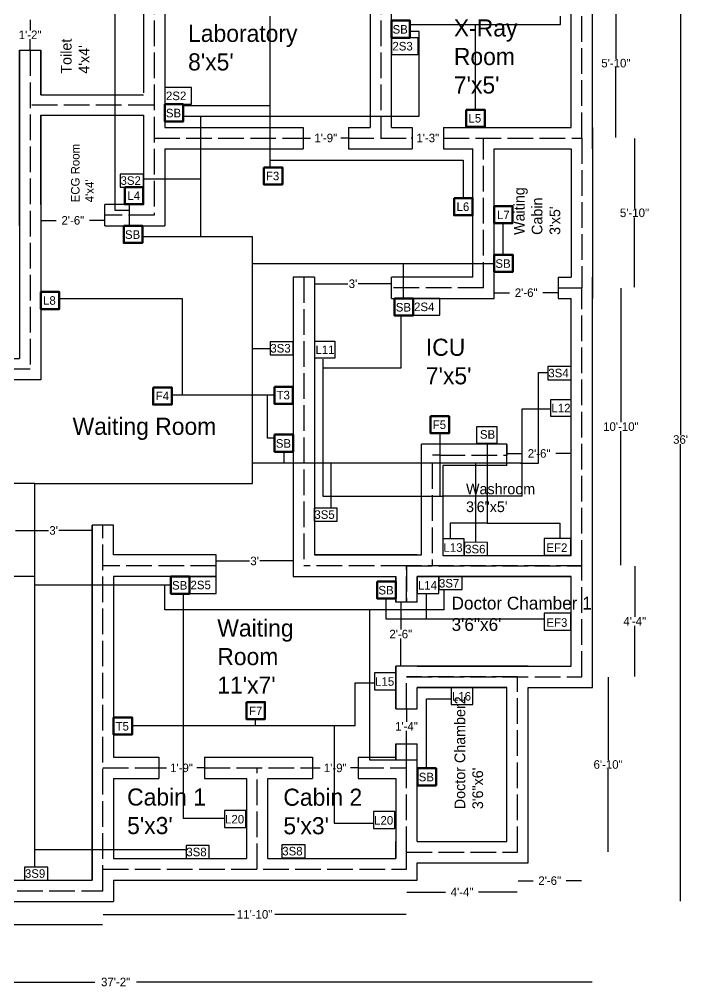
# Model space of a CAD drawing. Header units: inches. Extents: x 258 to 2310, y 251 to 1039.
# Drawn here: x 589.9 to 902.8, y 251.2 to 704 of the extents above; entities that cross this region are included whole.
import ezdxf

# ---------------------------------------------------------------- set-up
doc = ezdxf.new("R2010")
doc.units = ezdxf.units.IN
doc.header["$MEASUREMENT"] = 0
doc.linetypes.add('ACAD_ISO02W100', pattern=[15, 12, -3])
doc.dimstyles.get("Standard").update_dxf_attribs({"dimtxt": 4, "dimasz": 0.18, "dimexe": 0.18, "dimexo": 0.0625, "dimgap": 0.09, "dimtad": 0, "dimtih": 1, "dimtoh": 1, "dimdec": 0, "dimzin": 0, "dimdsep": 46, "dimlunit": 3, "dimtxsty": 'Standard', "dimcen": 0.09, "dimse1": 1, "dimse2": 1, "dimadec": 0, "dimazin": 0, "dimtfac": 1, "dimtdec": 0, "dimtofl": 0, "dimtmove": 0, "dimatfit": 3, "dimfxl": 1, "dimtolj": 1, "dimtzin": 0, "dimarcsym": 0})

# ---------------------------------------------------------------- blocks, each defined once
blk = doc.blocks.new('*D28')
at = {"color": 0, "lineweight": -2}
for p, q in [((600.06, 609.99), (607.12, 609.99)), ((629.7, 609.99), (622.64, 609.99))]:
    blk.add_line(p, q, dxfattribs=at)
at = {"color": 0}
for points in [[(600.06, 610.02), (600.06, 609.96), (599.88, 609.99)], [(629.7, 610.02), (629.7, 609.96), (629.88, 609.99)]]:
    blk.add_solid(points, dxfattribs=at)
at = {"layer": 'Defpoints', "color": 0}
for p in [(599.88, 612.48), (629.88, 612.48), (629.88, 609.99)]:
    blk.add_point(p, dxfattribs=at)
at = {"color": 0, "insert": (614.88, 609.99), "char_height": 4, "attachment_point": 5}
blk.add_mtext('\\A1;2\'-6"', dxfattribs=at)
blk = doc.blocks.new('*D29')
at = {"color": 0, "lineweight": -2}
for p, q in [((812.06, 576.17), (819.12, 576.17)), ((841.7, 576.17), (834.64, 576.17))]:
    blk.add_line(p, q, dxfattribs=at)
at = {"color": 0}
for points in [[(812.06, 576.2), (812.06, 576.14), (811.88, 576.17)], [(841.7, 576.2), (841.7, 576.14), (841.88, 576.17)]]:
    blk.add_solid(points, dxfattribs=at)
at = {"layer": 'Defpoints', "color": 0}
for p in [(811.88, 576.17), (841.88, 578.52), (811.88, 573.52)]:
    blk.add_point(p, dxfattribs=at)
at = {"color": 0, "insert": (826.88, 576.17), "char_height": 4, "attachment_point": 5}
blk.add_mtext('\\A1;2\'-6"', dxfattribs=at)
blk = doc.blocks.new('*D31')
at = {"color": 0, "lineweight": -2}
for p, q in [((728.06, 580.35), (743.46, 580.35)), ((763.7, 580.35), (748.3, 580.35))]:
    blk.add_line(p, q, dxfattribs=at)
at = {"color": 0}
for points in [[(728.06, 580.38), (728.06, 580.32), (727.88, 580.35)], [(763.7, 580.38), (763.7, 580.32), (763.88, 580.35)]]:
    blk.add_solid(points, dxfattribs=at)
at = {"layer": 'Defpoints', "color": 0}
for p in [(727.88, 583.52), (727.88, 580.35), (763.88, 583.52)]:
    blk.add_point(p, dxfattribs=at)
at = {"color": 0, "insert": (745.88, 580.35), "char_height": 4, "attachment_point": 5}
blk.add_mtext("\\A1;3'", dxfattribs=at)
blk = doc.blocks.new('*D32')
at = {"color": 0, "lineweight": -2}
for p, q in [((682.06, 450.71), (697.46, 450.71)), ((717.7, 450.71), (702.3, 450.71))]:
    blk.add_line(p, q, dxfattribs=at)
at = {"color": 0}
for points in [[(682.06, 450.74), (682.06, 450.68), (681.88, 450.71)], [(717.7, 450.74), (717.7, 450.68), (717.88, 450.71)]]:
    blk.add_solid(points, dxfattribs=at)
at = {"layer": 'Defpoints', "color": 0}
for p in [(681.88, 453.52), (717.88, 450.71), (717.88, 443.52)]:
    blk.add_point(p, dxfattribs=at)
at = {"color": 0, "insert": (699.88, 450.71), "char_height": 4, "attachment_point": 5}
blk.add_mtext("\\A1;3'", dxfattribs=at)
blk = doc.blocks.new('*D33')
at = {"color": 0, "lineweight": -2}
for p, q in [((768.23, 431.34), (768.23, 418.61)), ((768.23, 401.7), (768.23, 414.43))]:
    blk.add_line(p, q, dxfattribs=at)
at = {"color": 0}
for points in [[(768.2, 431.34), (768.26, 431.34), (768.23, 431.52)], [(768.2, 401.7), (768.26, 401.7), (768.23, 401.52)]]:
    blk.add_solid(points, dxfattribs=at)
at = {"layer": 'Defpoints', "color": 0}
for p in [(770.88, 431.52), (765.88, 401.52), (768.23, 401.52)]:
    blk.add_point(p, dxfattribs=at)
at = {"color": 0, "insert": (768.23, 416.52), "char_height": 4, "attachment_point": 5}
blk.add_mtext('\\A1;2\'-6"', dxfattribs=at)
blk = doc.blocks.new('*D34')
at = {"color": 0, "lineweight": -2}
for p, q in [((868.82, 718.34), (868.82, 685.61)), ((868.82, 648.7), (868.82, 681.43))]:
    blk.add_line(p, q, dxfattribs=at)
at = {"color": 0}
for points in [[(868.79, 718.34), (868.85, 718.34), (868.82, 718.52)], [(868.79, 648.7), (868.85, 648.7), (868.82, 648.52)]]:
    blk.add_solid(points, dxfattribs=at)
at = {"layer": 'Defpoints', "color": 0}
for p in [(852.88, 718.52), (852.88, 648.52), (868.82, 648.52)]:
    blk.add_point(p, dxfattribs=at)
at = {"color": 0, "insert": (868.82, 683.52), "char_height": 4, "attachment_point": 5}
blk.add_mtext('\\A1;5\'-10"', dxfattribs=at)
blk = doc.blocks.new('*D35')
at = {"color": 0, "lineweight": -2}
for p, q in [((877.53, 648.34), (877.53, 615.61)), ((877.53, 578.7), (877.53, 611.43))]:
    blk.add_line(p, q, dxfattribs=at)
at = {"color": 0}
for points in [[(877.5, 648.34), (877.56, 648.34), (877.53, 648.52)], [(877.5, 578.7), (877.56, 578.7), (877.53, 578.52)]]:
    blk.add_solid(points, dxfattribs=at)
at = {"layer": 'Defpoints', "color": 0}
for p in [(852.88, 648.52), (877.53, 648.52), (852.88, 578.52)]:
    blk.add_point(p, dxfattribs=at)
at = {"color": 0, "insert": (877.53, 613.52), "char_height": 4, "attachment_point": 5}
blk.add_mtext('\\A1;5\'-10"', dxfattribs=at)
blk = doc.blocks.new('*D36')
at = {"color": 0, "lineweight": -2}
for p, q in [((871.16, 578.34), (871.16, 515.61)), ((871.16, 448.7), (871.16, 511.43))]:
    blk.add_line(p, q, dxfattribs=at)
at = {"color": 0}
for points in [[(871.13, 578.34), (871.19, 578.34), (871.16, 578.52)], [(871.13, 448.7), (871.19, 448.7), (871.16, 448.52)]]:
    blk.add_solid(points, dxfattribs=at)
at = {"layer": 'Defpoints', "color": 0}
for p in [(852.88, 578.52), (852.88, 448.52), (871.16, 448.52)]:
    blk.add_point(p, dxfattribs=at)
at = {"color": 0, "insert": (871.16, 513.52), "char_height": 4, "attachment_point": 5}
blk.add_mtext('\\A1;10\'-10"', dxfattribs=at)
blk = doc.blocks.new('*D37')
at = {"color": 0, "lineweight": -2}
for p, q in [((877.65, 448.34), (877.65, 424.61)), ((877.65, 396.7), (877.65, 420.43))]:
    blk.add_line(p, q, dxfattribs=at)
at = {"color": 0}
for points in [[(877.62, 448.34), (877.68, 448.34), (877.65, 448.52)], [(877.62, 396.7), (877.68, 396.7), (877.65, 396.52)]]:
    blk.add_solid(points, dxfattribs=at)
at = {"layer": 'Defpoints', "color": 0}
for p in [(852.88, 448.52), (852.88, 396.52), (877.65, 396.52)]:
    blk.add_point(p, dxfattribs=at)
at = {"color": 0, "insert": (877.65, 422.52), "char_height": 4, "attachment_point": 5}
blk.add_mtext('\\A1;4\'-4"', dxfattribs=at)
blk = doc.blocks.new('*D38')
at = {"color": 0, "lineweight": -2}
for p, q in [((865.19, 396.34), (865.19, 357.61)), ((865.19, 314.7), (865.19, 353.43))]:
    blk.add_line(p, q, dxfattribs=at)
at = {"color": 0}
for points in [[(865.16, 396.34), (865.22, 396.34), (865.19, 396.52)], [(865.16, 314.7), (865.22, 314.7), (865.19, 314.52)]]:
    blk.add_solid(points, dxfattribs=at)
at = {"layer": 'Defpoints', "color": 0}
for p in [(822.88, 396.52), (822.88, 314.52), (865.19, 314.52)]:
    blk.add_point(p, dxfattribs=at)
at = {"color": 0, "insert": (865.19, 355.52), "char_height": 4, "attachment_point": 5}
blk.add_mtext('\\A1;6\'-10"', dxfattribs=at)
blk = doc.blocks.new('*D39')
at = {"color": 0, "lineweight": -2}
for p, q in [((771.06, 295.89), (789.12, 295.89)), ((822.7, 295.89), (804.64, 295.89))]:
    blk.add_line(p, q, dxfattribs=at)
at = {"color": 0}
for points in [[(771.06, 295.92), (771.06, 295.86), (770.88, 295.89)], [(822.7, 295.92), (822.7, 295.86), (822.88, 295.89)]]:
    blk.add_solid(points, dxfattribs=at)
at = {"layer": 'Defpoints', "color": 0}
for p in [(770.88, 314.52), (822.88, 314.52), (822.88, 295.89)]:
    blk.add_point(p, dxfattribs=at)
at = {"color": 0, "insert": (796.88, 295.89), "char_height": 4, "attachment_point": 5}
blk.add_mtext('\\A1;4\'-4"', dxfattribs=at)
blk = doc.blocks.new('*D40')
at = {"color": 0, "lineweight": -2}
for p, q in [((823.06, 301.2), (830.12, 301.2)), ((852.7, 301.2), (845.64, 301.2))]:
    blk.add_line(p, q, dxfattribs=at)
at = {"color": 0}
for points in [[(823.06, 301.23), (823.06, 301.17), (822.88, 301.2)], [(852.7, 301.23), (852.7, 301.17), (852.88, 301.2)]]:
    blk.add_solid(points, dxfattribs=at)
at = {"layer": 'Defpoints', "color": 0}
for p in [(822.88, 396.52), (852.88, 396.52), (852.88, 301.2)]:
    blk.add_point(p, dxfattribs=at)
at = {"color": 0, "insert": (837.88, 301.2), "char_height": 4, "attachment_point": 5}
blk.add_mtext('\\A1;2\'-6"', dxfattribs=at)
blk = doc.blocks.new('*D41')
at = {"color": 0, "lineweight": -2}
for p, q in [((629.06, 285.43), (690.46, 285.43)), ((770.7, 285.43), (709.3, 285.43))]:
    blk.add_line(p, q, dxfattribs=at)
at = {"color": 0}
for points in [[(629.06, 285.46), (629.06, 285.4), (628.88, 285.43)], [(770.7, 285.46), (770.7, 285.4), (770.88, 285.43)]]:
    blk.add_solid(points, dxfattribs=at)
at = {"layer": 'Defpoints', "color": 0}
for p in [(628.88, 306.52), (770.88, 306.52), (770.88, 285.43)]:
    blk.add_point(p, dxfattribs=at)
at = {"color": 0, "insert": (699.88, 285.43), "char_height": 4, "attachment_point": 5}
blk.add_mtext('\\A1;11\'-10"', dxfattribs=at)
blk = doc.blocks.new('*D42')
at = {"color": 0, "lineweight": -2}
for p, q in [((469.06, 280.63), (539.79, 280.63)), ((628.7, 280.63), (557.97, 280.63))]:
    blk.add_line(p, q, dxfattribs=at)
at = {"color": 0}
for points in [[(469.06, 280.66), (469.06, 280.6), (468.88, 280.63)], [(628.7, 280.66), (628.7, 280.6), (628.88, 280.63)]]:
    blk.add_solid(points, dxfattribs=at)
at = {"layer": 'Defpoints', "color": 0}
for p in [(468.88, 296.45), (628.88, 296.45), (628.88, 280.63)]:
    blk.add_point(p, dxfattribs=at)
at = {"color": 0, "insert": (548.88, 280.63), "char_height": 4, "attachment_point": 5}
blk.add_mtext('\\A1;13\'-4"', dxfattribs=at)
blk = doc.blocks.new('*D47')
at = {"color": 0, "lineweight": -2}
for p, q in [((588.06, 464.98), (603.46, 464.98)), ((623.7, 464.98), (608.3, 464.98))]:
    blk.add_line(p, q, dxfattribs=at)
at = {"color": 0}
for points in [[(588.06, 465.01), (588.06, 464.95), (587.88, 464.98)], [(623.7, 465.01), (623.7, 464.95), (623.88, 464.98)]]:
    blk.add_solid(points, dxfattribs=at)
at = {"layer": 'Defpoints', "color": 0}
for p in [(623.88, 467.45), (587.88, 462.45), (623.88, 464.98)]:
    blk.add_point(p, dxfattribs=at)
at = {"color": 0, "insert": (605.88, 464.98), "char_height": 4, "attachment_point": 5}
blk.add_mtext("\\A1;3'", dxfattribs=at)
blk = doc.blocks.new('*D67')
at = {"color": 0, "lineweight": -2}
for p, q in [((899.06, 723.3), (899.06, 509.59)), ((899.06, 291.7), (899.06, 505.41))]:
    blk.add_line(p, q, dxfattribs=at)
at = {"color": 0}
for points in [[(899.03, 723.3), (899.09, 723.3), (899.06, 723.48)], [(899.03, 291.7), (899.09, 291.7), (899.06, 291.52)]]:
    blk.add_solid(points, dxfattribs=at)
at = {"layer": 'Defpoints', "color": 0}
for p in [(411.88, 723.48), (899.06, 723.48), (411.88, 291.52)]:
    blk.add_point(p, dxfattribs=at)
at = {"color": 0, "insert": (899.06, 507.5), "char_height": 4, "attachment_point": 5}
blk.add_mtext("\\A1;36'", dxfattribs=at)
blk = doc.blocks.new('*D68')
at = {"color": 0, "lineweight": -2}
for p, q in [((412.06, 253.81), (625.12, 253.81)), ((857.7, 253.81), (644.64, 253.81))]:
    blk.add_line(p, q, dxfattribs=at)
at = {"color": 0}
for points in [[(412.06, 253.84), (412.06, 253.78), (411.88, 253.81)], [(857.7, 253.84), (857.7, 253.78), (857.88, 253.81)]]:
    blk.add_solid(points, dxfattribs=at)
at = {"layer": 'Defpoints', "color": 0}
for p in [(411.88, 723.48), (857.88, 723.52), (857.88, 253.81)]:
    blk.add_point(p, dxfattribs=at)
at = {"color": 0, "insert": (634.88, 253.81), "char_height": 4, "attachment_point": 5}
blk.add_mtext('\\A1;37\'-2"', dxfattribs=at)
blk = doc.blocks.new('*D69')
at = {"color": 0, "lineweight": -2}
for p, q in [((818.15, 500.98), (825.16, 500.98)), ((847.69, 500.98), (840.67, 500.98))]:
    blk.add_line(p, q, dxfattribs=at)
at = {"color": 0}
for points in [[(818.15, 501.01), (818.15, 500.95), (817.97, 500.98)], [(847.69, 501.01), (847.69, 500.95), (847.87, 500.98)]]:
    blk.add_solid(points, dxfattribs=at)
at = {"layer": 'Defpoints', "color": 0}
for p in [(817.97, 500.68), (847.87, 500.98), (847.87, 500.68)]:
    blk.add_point(p, dxfattribs=at)
at = {"color": 0, "insert": (832.92, 500.98), "char_height": 4, "attachment_point": 5}
blk.add_mtext('\\A1;2\'-6"', dxfattribs=at)
blk = doc.blocks.new('*D75')
at = {"color": 0, "lineweight": -2}
for p, q in [((594.88, 703.85), (594.88, 698.87)), ((594.88, 689.72), (594.88, 694.69))]:
    blk.add_line(p, q, dxfattribs=at)
at = {"color": 0}
for points in [[(594.85, 703.85), (594.91, 703.85), (594.88, 704.03)], [(594.85, 689.72), (594.91, 689.72), (594.88, 689.54)]]:
    blk.add_solid(points, dxfattribs=at)
at = {"layer": 'Defpoints', "color": 0}
for p in [(594.88, 704.03), (594.88, 689.54), (594.88, 689.54)]:
    blk.add_point(p, dxfattribs=at)
at = {"color": 0, "insert": (594.88, 696.78), "char_height": 4, "attachment_point": 5}
blk.add_mtext('\\A1;1\'-2"', dxfattribs=at)
blk = doc.blocks.new('*D76')
at = {"color": 0, "lineweight": -2}
for p, q in [((722.78, 648.52), (726.07, 648.52)), ((743.53, 648.52), (740.25, 648.52))]:
    blk.add_line(p, q, dxfattribs=at)
at = {"color": 0}
for points in [[(722.78, 648.55), (722.78, 648.49), (722.6, 648.52)], [(743.53, 648.55), (743.53, 648.49), (743.71, 648.52)]]:
    blk.add_solid(points, dxfattribs=at)
at = {"layer": 'Defpoints', "color": 0}
for p in [(722.6, 648.52), (743.71, 648.52), (743.71, 648.52)]:
    blk.add_point(p, dxfattribs=at)
at = {"color": 0, "insert": (733.16, 648.52), "char_height": 4, "attachment_point": 5}
blk.add_mtext('\\A1;1\'-9"', dxfattribs=at)
blk = doc.blocks.new('*D77')
at = {"color": 0, "lineweight": -2}
for p, q in [((773.35, 648.52), (773.17, 648.52)), ((788.36, 648.52), (788.54, 648.52))]:
    blk.add_line(p, q, dxfattribs=at)
at = {"color": 0}
for points in [[(773.35, 648.55), (773.35, 648.49), (773.53, 648.52)], [(788.36, 648.55), (788.36, 648.49), (788.18, 648.52)]]:
    blk.add_solid(points, dxfattribs=at)
at = {"layer": 'Defpoints', "color": 0}
for p in [(773.53, 648.52), (788.18, 648.52), (788.18, 648.52)]:
    blk.add_point(p, dxfattribs=at)
at = {"color": 0, "insert": (780.85, 648.52), "char_height": 4, "attachment_point": 5}
blk.add_mtext('\\A1;1\'-3"', dxfattribs=at)
blk = doc.blocks.new('*D78')
at = {"color": 0, "lineweight": -2}
for p, q in [((655.2, 353.94), (658.61, 353.94)), ((676.2, 353.94), (672.79, 353.94))]:
    blk.add_line(p, q, dxfattribs=at)
at = {"color": 0}
for points in [[(655.2, 353.97), (655.2, 353.91), (655.02, 353.94)], [(676.2, 353.97), (676.2, 353.91), (676.38, 353.94)]]:
    blk.add_solid(points, dxfattribs=at)
at = {"layer": 'Defpoints', "color": 0}
for p in [(655.02, 353.94), (676.38, 353.94), (676.38, 353.94)]:
    blk.add_point(p, dxfattribs=at)
at = {"color": 0, "insert": (665.7, 353.94), "char_height": 4, "attachment_point": 5}
blk.add_mtext('\\A1;1\'-9"', dxfattribs=at)
blk = doc.blocks.new('*D79')
at = {"color": 0, "lineweight": -2}
for p, q in [((727.08, 353.94), (730.49, 353.94)), ((748.08, 353.94), (744.67, 353.94))]:
    blk.add_line(p, q, dxfattribs=at)
at = {"color": 0}
for points in [[(727.08, 353.97), (727.08, 353.91), (726.9, 353.94)], [(748.08, 353.97), (748.08, 353.91), (748.26, 353.94)]]:
    blk.add_solid(points, dxfattribs=at)
at = {"layer": 'Defpoints', "color": 0}
for p in [(726.9, 353.94), (748.26, 353.94), (748.26, 353.94)]:
    blk.add_point(p, dxfattribs=at)
at = {"color": 0, "insert": (737.58, 353.94), "char_height": 4, "attachment_point": 5}
blk.add_mtext('\\A1;1\'-9"', dxfattribs=at)
blk = doc.blocks.new('*D80')
at = {"color": 0, "lineweight": -2}
for p, q in [((770.88, 381.35), (770.88, 375.48)), ((770.88, 365.42), (770.88, 371.3))]:
    blk.add_line(p, q, dxfattribs=at)
at = {"color": 0}
for points in [[(770.85, 381.35), (770.91, 381.35), (770.88, 381.53)], [(770.85, 365.42), (770.91, 365.42), (770.88, 365.24)]]:
    blk.add_solid(points, dxfattribs=at)
at = {"layer": 'Defpoints', "color": 0}
for p in [(770.88, 381.53), (770.88, 365.24), (770.88, 365.24)]:
    blk.add_point(p, dxfattribs=at)
at = {"color": 0, "insert": (770.88, 373.39), "char_height": 4, "attachment_point": 5}
blk.add_mtext('\\A1;1\'-4"', dxfattribs=at)

msp = doc.modelspace()

# ---------------------------------------------------------------- linework, layer by layer
at = {"color": 103, "linetype": 'ACAD_ISO02W100', "true_color": 0x44da7b}
for p, q in [((652.88, 718.48), (652.88, 612.48)), ((758.88, 718.52), (758.88, 648.52)), ((852.88, 648.52), (852.88, 718.52)), ((594.88, 689.54), (594.88, 540.48)), ((652.7, 663.94), (594.88, 663.94)), ((652.88, 648.52), (722.6, 648.52)), ((743.71, 648.52), (773.53, 648.52)), ((788.18, 648.52), (852.88, 648.52)), ((806.88, 578.52), (806.88, 648.52)), ((852.88, 648.52), (852.88, 578.52)), ((722.88, 583.52), (722.88, 448.52)), ((806.88, 578.52), (763.88, 578.52)), ((852.88, 448.52), (852.88, 578.52)), ((594.88, 540.48), (521.88, 540.48)), ((786.27, 500.21), (817.82, 500.21)), ((782.92, 496.42), (782.92, 448.55)), ((628.88, 296.45), (628.88, 467.45)), ((681.88, 448.52), (628.88, 448.52)), ((770.88, 448.52), (722.88, 448.52)), ((822.88, 396.52), (770.88, 396.52)), ((770.88, 381.53), (770.88, 396.52)), ((822.88, 314.52), (822.88, 396.52)), ((770.88, 314.52), (770.88, 365.24)), ((770.88, 353.98), (770.88, 361.98)), ((628.88, 353.94), (655.02, 353.94)), ((676.38, 353.94), (726.9, 353.94)), ((701.06, 306.52), (701.06, 353.94)), ((748.26, 353.94), (770.88, 353.94)), ((770.88, 306.52), (770.88, 314.52)), ((770.88, 314.52), (822.88, 314.52)), ((628.88, 306.52), (770.88, 306.52)), ((468.88, 296.45), (628.88, 296.45))]:
    msp.add_line(p, q, dxfattribs=at)
at = {"color": 254, "true_color": 0xcccccc}
for p, q in [((647.88, 713.48), (647.88, 669.61)), ((753.88, 713.48), (753.88, 653.52)), ((763.88, 653.52), (763.88, 713.52)), ((847.88, 653.52), (847.88, 713.52)), ((589.88, 689.54), (589.88, 545.48)), ((647.88, 659.16), (647.88, 617.48)), ((657.88, 653.52), (722.6, 653.52)), ((743.71, 653.52), (753.88, 653.52)), ((801.88, 653.52), (847.88, 653.52)), ((657.88, 643.52), (722.6, 643.52)), ((743.71, 643.52), (773.53, 643.52)), ((788.18, 643.52), (801.88, 643.52)), ((811.88, 573.44), (811.88, 643.52)), ((847.88, 643.52), (847.88, 583.52)), ((717.88, 583.52), (717.88, 443.52)), ((727.88, 583.52), (727.88, 453.52)), ((763.88, 573.44), (763.88, 583.52)), ((801.88, 583.52), (763.88, 583.52)), ((841.88, 583.52), (847.88, 583.52)), ((841.88, 583.52), (841.88, 573.52)), ((763.88, 573.44), (811.88, 573.44)), ((841.88, 573.52), (847.88, 573.52)), ((847.88, 453.52), (847.88, 573.52)), ((521.88, 545.48), (589.88, 545.48)), ((777.92, 453.6), (777.92, 505.33)), ((817.85, 505.32), (777.92, 505.32)), ((817.85, 495.32), (817.85, 505.32)), ((847.85, 453.32), (847.85, 505.32)), ((787.85, 495.32), (787.85, 453.32)), ((817.85, 495.32), (787.85, 495.32)), ((727.88, 453.52), (775.88, 453.52)), ((787.85, 453.32), (847.85, 453.32)), ((633.88, 443.52), (633.88, 358.98)), ((847.88, 443.52), (775.88, 443.52)), ((775.88, 431.52), (775.88, 443.52)), ((847.88, 401.52), (847.88, 443.52)), ((775.88, 431.52), (765.88, 431.52)), ((775.88, 401.52), (847.88, 401.52)), ((817.88, 391.52), (775.88, 391.52)), ((775.88, 381.53), (775.88, 391.52)), ((817.88, 319.52), (817.88, 391.52)), ((775.88, 319.52), (775.88, 365.24)), ((633.88, 358.98), (655.02, 358.98)), ((676.38, 358.98), (726.9, 358.98)), ((748.26, 358.98), (765.88, 358.98)), ((633.88, 348.98), (633.88, 311.52)), ((706.06, 311.52), (706.06, 348.98)), ((775.88, 319.52), (817.88, 319.52)), ((633.88, 311.52), (696.06, 311.52)), ((706.06, 311.52), (765.88, 311.52)), ((463.88, 301.45), (623.88, 301.45)), ((633.88, 301.52), (633.88, 291.52))]:
    msp.add_line(p, q, dxfattribs=at)
for p, q in [((657.88, 713.48), (657.88, 653.52)), ((589.88, 689.54), (599.88, 689.54)), ((599.88, 668.65), (599.88, 689.54)), ((599.88, 668.65), (647.88, 668.65)), ((599.88, 617.48), (599.88, 659.16)), ((599.88, 659.16), (647.88, 659.16)), ((722.6, 653.52), (722.6, 643.52)), ((743.71, 653.52), (743.71, 643.52)), ((773.53, 653.52), (773.53, 643.52)), ((788.18, 653.52), (788.18, 643.52)), ((657.88, 643.52), (657.88, 607.48)), ((811.88, 643.52), (847.88, 643.52)), ((629.88, 607.48), (629.88, 617.48)), ((647.88, 617.48), (629.88, 617.48)), ((629.88, 607.48), (657.88, 607.48)), ((727.88, 583.52), (717.88, 583.52)), ((817.82, 505.22), (817.82, 500.22)), ((623.88, 301.45), (623.88, 467.45)), ((681.88, 443.52), (681.88, 453.52)), ((775.76, 453.54), (777.96, 453.54)), ((787.92, 453.6), (787.85, 453.6)), ((787.87, 453.3), (797.93, 453.3)), ((681.88, 443.52), (633.88, 443.52)), ((765.88, 431.52), (765.88, 443.52)), ((765.88, 381.53), (765.88, 401.52)), ((765.88, 381.53), (775.88, 381.53)), ((765.88, 358.98), (765.88, 365.24)), ((765.88, 357.62), (765.88, 365.24)), ((765.88, 365.24), (775.88, 365.24)), ((655.02, 358.98), (655.02, 348.98)), ((676.38, 358.98), (676.38, 348.98)), ((726.9, 358.98), (726.9, 348.98)), ((748.26, 358.98), (748.26, 348.98)), ((765.88, 311.52), (765.88, 319.52))]:
    msp.add_line(p, q)
at = {"color": 1}
for p, q in [((634.45, 709.85), (634.45, 614.79)), ((707.19, 634.78), (707.19, 705.48)), ((842.95, 701.67), (842.95, 705.46)), ((772.52, 701.67), (842.9, 701.67)), ((803.22, 661.7), (803.22, 701.6)), ((666.48, 663.69), (707.18, 663.69)), ((707.22, 638.18), (797.44, 638.18)), ((797.44, 638.18), (797.44, 620.5)), ((641.34, 607.49), (641.34, 617.48)), ((634.45, 614.79), (641.34, 614.79)), ((816.11, 593.95), (816.11, 608.71)), ((608.63, 573.52), (666.07, 573.52)), ((666.07, 573.52), (666.07, 528.37)), ((768.42, 541.01), (768.42, 565.48)), ((731.8, 545.12), (731.8, 481)), ((731.85, 541.01), (768.42, 541.01)), ((661.11, 528.36), (709.19, 528.36)), ((705.92, 508.17), (705.92, 528.36)), ((825.03, 481.04), (825.03, 521.92)), ((825.03, 521.92), (838.36, 521.92)), ((709.28, 508.17), (705.92, 508.17)), ((786.47, 510.39), (786.47, 481.06)), ((808.59, 505.44), (808.59, 468.38)), ((731.8, 481), (787.85, 481)), ((825.02, 481.07), (787.66, 481.07)), ((808.59, 468.38), (791.3, 468.38)), ((791.3, 468.38), (791.3, 463.38)), ((808.59, 468.38), (842.6, 468.38)), ((842.6, 468.38), (842.6, 465.88)), ((791.3, 463.38), (791.3, 461.1)), ((842.6, 465.88), (842.6, 461.3)), ((666.42, 435.48), (666.42, 373.57)), ((780.11, 435.46), (780.11, 423.6)), ((761.18, 433.17), (761.18, 423.6)), ((761.18, 423.6), (835.22, 423.6)), ((746.83, 373.58), (746.83, 393.69)), ((746.83, 393.69), (755.92, 393.69)), ((780.28, 353.79), (780.28, 386.32)), ((780.28, 386.32), (791.46, 386.32)), ((700.34, 373.57), (700.34, 376.75)), ((746.83, 373.58), (642.69, 373.58)), ((666.42, 373.58), (666.42, 330.37)), ((737.1, 373.58), (737.1, 328.06)), ((666.42, 330.37), (685.74, 330.37)), ((737.1, 328.06), (755.45, 328.06))]:
    msp.add_line(p, q, dxfattribs=at)
at = {"color": 5}
for p, q in [((776.83, 698.35), (772.52, 698.35)), ((776.83, 658.67), (776.83, 698.35)), ((666.45, 658.67), (776.83, 658.67)), ((674.64, 658.66), (674.64, 602.35)), ((647.84, 629.41), (674.61, 629.41)), ((698.87, 602.32), (647.39, 602.32)), ((698.87, 550.1), (698.87, 602.32)), ((811.9, 589.65), (698.88, 589.65)), ((769.54, 573.54), (769.54, 589.64)), ((698.87, 486.89), (698.87, 550.1)), ((698.87, 550.1), (707.02, 550.1)), ((832.7, 496.45), (832.7, 538.82)), ((832.7, 538.82), (837.07, 538.82)), ((713.57, 501.8), (713.57, 496.42)), ((825.03, 496.42), (698.89, 496.42)), ((735.7, 475.32), (735.7, 496.4)), ((803.38, 459.42), (803.38, 496.42)), ((824.2, 496.44), (832.69, 496.44)), ((597.11, 486.89), (501.46, 486.89)), ((597.11, 307.56), (597.11, 486.89)), ((597.11, 486.89), (698.87, 486.89)), ((573.55, 443.67), (597.06, 443.67)), ((660.72, 439.43), (597.14, 439.43)), ((657.91, 427.9), (657.91, 439.44)), ((788.53, 435.51), (788.53, 437.39)), ((788.53, 427.9), (788.53, 435.51)), ((788.53, 427.9), (657.91, 427.9)), ((753.79, 357.62), (753.79, 427.9)), ((791.46, 386.32), (791.85, 386.32)), ((775.96, 357.62), (753.79, 357.62)), ((667.43, 315.64), (597.11, 315.64)), ((667.43, 315.64), (667.8, 315.64)), ((712.28, 316.04), (712.66, 316.04))]:
    msp.add_line(p, q, dxfattribs=at)
at = {"color": 110, "linetype": 'ACAD_ISO02W100'}
msp.add_line((652.88, 612.48), (629.88, 612.48), dxfattribs=at)
at = {"color": 96, "linetype": 'ACAD_ISO02W100'}
msp.add_line((841.88, 578.52), (852.88, 578.52), dxfattribs=at)
at = {"color": 103, "true_color": 0x44da7b}
msp.add_line((786.47, 500.22), (783.04, 500.22), dxfattribs=at)
at = {"linetype": 'ACAD_ISO02W100'}
for p, q in [((770.88, 448.52), (852.88, 448.52)), ((770.88, 431.52), (770.88, 448.52))]:
    msp.add_line(p, q, dxfattribs=at)
at = {"color": 254, "true_color": 0xcccccc}
for points in [[(857.88, 643.52), (857.88, 643.52), (857.88, 723.52), (753.88, 723.52)], [(599.88, 689.54), (599.88, 668.65)], [(599.88, 659.16), (599.88, 617.48)], [(763.88, 653.52), (773.53, 653.52)], [(788.18, 653.52), (801.88, 653.52), (847.88, 653.52)], [(857.88, 653.52), (857.88, 573.52)], [(801.88, 583.52), (801.88, 643.52)], [(599.88, 617.48), (599.88, 535.48), (521.88, 535.48)], [(857.88, 443.52), (857.88, 443.52), (857.88, 583.52)], [(623.88, 467.45), (623.88, 301.52)], [(827.88, 391.52), (857.88, 391.52), (857.88, 453.52)], [(717.88, 443.52), (765.88, 443.52)], [(765.88, 443.52), (765.88, 431.52)], [(765.88, 401.52), (765.88, 401.52), (765.88, 381.53)], [(827.88, 401.52), (765.88, 401.52)], [(411.86, 391.48), (411.88, 291.52), (633.88, 291.52)], [(775.88, 309.52), (827.88, 309.52), (827.88, 391.52)], [(765.88, 365.24), (765.88, 358.98)], [(765.88, 365.24), (765.88, 357.62)], [(775.88, 348.98), (775.88, 348.98), (775.88, 356.98)], [(633.88, 348.98), (655.02, 348.98)], [(676.38, 348.98), (696.06, 348.98)], [(696.06, 348.98), (696.06, 311.52)], [(701.06, 348.98), (701.14, 348.98)], [(706.06, 348.98), (726.9, 348.98)], [(748.26, 348.98), (765.88, 348.98)], [(765.88, 348.98), (765.88, 319.52)], [(765.88, 319.52), (765.88, 311.52)], [(633.88, 301.52), (775.88, 301.52), (775.88, 309.52)]]:
    msp.add_lwpolyline(points, dxfattribs=at)
at = {"lineweight": 100}
for points in [[(763.84, 703.45), (772.5, 703.45), (772.5, 695.45), (763.84, 695.45)], [(657.83, 664.31), (666.5, 664.31), (666.5, 656.31), (657.83, 656.31)], [(798.87, 661.71), (807.53, 661.71), (807.53, 653.71), (798.87, 653.71)], [(704.18, 634.79), (712.85, 634.79), (712.85, 626.79), (704.18, 626.79)], [(639.18, 625.52), (647.84, 625.52), (647.84, 617.52), (639.18, 617.52)], [(793.18, 620.42), (801.85, 620.42), (801.85, 612.42), (793.18, 612.42)], [(811.83, 616.72), (820.5, 616.72), (820.5, 608.72), (811.83, 608.72)], [(638.71, 607.48), (647.38, 607.48), (647.38, 599.48), (638.71, 599.48)], [(811.94, 593.93), (820.6, 593.93), (820.6, 585.93), (811.94, 585.93)], [(599.88, 576.56), (608.55, 576.56), (608.55, 568.55), (599.88, 568.55)], [(765.34, 573.47), (774.01, 573.47), (774.01, 565.47), (765.34, 565.47)], [(652.43, 531.86), (661.1, 531.86), (661.1, 523.85), (652.43, 523.85)], [(709.13, 532.23), (717.8, 532.23), (717.8, 524.22), (709.13, 524.22)], [(782.17, 518.42), (790.83, 518.42), (790.83, 510.42), (782.17, 510.42)], [(709.24, 509.8), (717.91, 509.8), (717.91, 501.8), (709.24, 501.8)], [(660.71, 443.43), (669.38, 443.43), (669.38, 435.42), (660.71, 435.42)], [(757.22, 441.17), (765.89, 441.17), (765.89, 433.16), (757.22, 433.16)], [(696.05, 384.75), (704.72, 384.75), (704.72, 376.75), (696.05, 376.75)], [(633.94, 377.53), (642.61, 377.53), (642.61, 369.53), (633.94, 369.53)], [(776.08, 353.79), (784.75, 353.79), (784.75, 345.79), (776.08, 345.79)]]:
    msp.add_lwpolyline(points, close=True, dxfattribs=at)
for points in [[(763.82, 687.51), (776.29, 687.51), (776.29, 695.36), (763.82, 695.36)], [(657.92, 664.29), (670.4, 664.29), (670.4, 672.13), (657.92, 672.13)], [(637.03, 625.51), (647.86, 625.51), (647.86, 631.62), (637.03, 631.62)], [(773.95, 565.61), (786.42, 565.61), (786.42, 573.46), (773.95, 573.46)], [(707.08, 547.09), (717.91, 547.09), (717.91, 553.19), (707.08, 553.19)], [(728.06, 553.55), (737.42, 553.55), (737.42, 545.6), (728.06, 545.6)], [(837.08, 535.51), (847.91, 535.51), (847.91, 541.61), (837.08, 541.61)], [(838.39, 526.28), (847.76, 526.28), (847.76, 518.33), (838.39, 518.33)], [(803.82, 513.63), (813.19, 513.63), (813.19, 505.68), (803.82, 505.68)], [(727.69, 469.31), (738.52, 469.31), (738.52, 475.42), (727.69, 475.42)], [(797.95, 453.33), (808.78, 453.3), (808.8, 459.41), (797.96, 459.44)], [(835.27, 453.45), (847.75, 453.45), (847.75, 461.3), (835.27, 461.3)], [(669.41, 435.52), (681.88, 435.52), (681.88, 443.37), (669.41, 443.37)], [(775.91, 435.52), (785.97, 435.52), (785.97, 443.46), (775.91, 443.46)], [(786.06, 437.39), (796.89, 437.39), (796.89, 443.5), (786.06, 443.5)], [(835.26, 418.43), (847.74, 418.43), (847.74, 426.27), (835.26, 426.27)], [(755.92, 390.49), (765.98, 390.49), (765.98, 398.43), (755.92, 398.43)], [(791.85, 383.58), (801.91, 383.58), (801.91, 391.52), (791.85, 391.52)], [(685.74, 326.09), (695.79, 326.09), (695.79, 334.03), (685.74, 334.03)], [(755.45, 325.57), (765.51, 325.57), (765.51, 333.51), (755.45, 333.51)], [(667.8, 311.52), (678.64, 311.52), (678.64, 317.62), (667.8, 317.62)], [(712.66, 311.91), (723.49, 311.91), (723.49, 318.02), (712.66, 318.02)], [(592.32, 301.45), (603.15, 301.45), (603.15, 307.56), (592.32, 307.56)]]:
    msp.add_lwpolyline(points, close=True)
for points in [[(589.88, 607.48), (589.88, 607.48), (589.88, 689.54)], [(811.88, 643.52), (847.88, 643.52)], [(633.88, 453.52), (633.88, 467.45), (623.88, 467.45)], [(797.93, 453.3), (797.93, 461.1), (787.87, 461.1), (787.87, 453.3)], [(681.88, 453.52), (633.88, 453.52)], [(775.88, 453.52), (775.88, 453.52), (727.88, 453.52)], [(775.88, 453.52), (765.88, 453.52)], [(775.88, 443.52), (847.88, 443.52)], [(765.88, 401.52), (765.88, 391.52), (765.88, 391.52)], [(770.88, 401.52), (770.88, 401.52)], [(775.88, 391.52), (817.88, 391.52)]]:
    msp.add_lwpolyline(points)
at = {"color": 103, "linetype": 'ACAD_ISO02W100', "true_color": 0x44da7b}
msp.add_lwpolyline([(770.88, 396.52), (852.88, 396.52), (852.88, 448.52), (770.88, 448.52), (770.88, 431.52)], dxfattribs=at)

# ---------------------------------------------------------------- texts
at = {"attachment_point": 1}
for s, insert, char_height, width in [("{\\C4;Laboratory\\P8'x5'}", (668.78, 701.46), 8, 47.8093), ("{\\C4;X-Ray Room\\P7'x5'}", (793.07, 704), 8, 47.8093), ("{\\C4;ICU\\P7'x5'}", (779.97, 554.67), 8, 46.4729), ('{\\C4;Waiting Room}', (614.77, 517.71), 8, 75.8366), ('{\\C4;Washroom\\P3\'6"x5\'}', (798.75, 486.91), 5, 47.8851), ('{\\C4;Doctor Chamber 1\\P3\'6"x6\'}', (791.99, 434.01), 6, 78.5314), ("{\\C4;Waiting Room\\P11'x7'}", (682.44, 423.36), 8, 57.1754), ("{\\C4;Cabin 1\\P5'x3'}", (640.26, 344.33), 8, 57.1754), ("{\\C4;Cabin 2\\P5'x3'}", (713.33, 344.24), 8, 57.1754)]:
    msp.add_mtext(s, dxfattribs=dict(at, insert=insert, char_height=char_height, width=width))
at = {"lineweight": 100, "char_height": 4, "width": 0.456, "attachment_point": 1}
for s, insert in [('SB', (764.39, 701.34)), ('2S3', (764.32, 693.47)), ('2S2', (658.43, 670.24)), ('SB', (658.38, 662.2)), ('L5', (799.88, 659.78)), ('3S2', (637.17, 630.62)), ('F3', (705.17, 632.77)), ('L4', (640.38, 623.57)), ('L6', (794.32, 618.4)), ('L7', (813.22, 614.59)), ('SB', (639.26, 605.37)), ('SB', (812.49, 591.82)), ('L8', (600.95, 574.54)), ('SB', (765.89, 571.36)), ('2S4', (774.45, 571.57)), ('3S3', (707.22, 552.2)), ('L11', (728.36, 551.49)), ('3S4', (837.22, 540.62)), ('F4', (653.64, 529.93)), ('T3', (710.14, 530.29)), ('L12', (838.7, 524.22)), ('F5', (783.17, 516.44)), ('SB', (805.24, 511.89)), ('SB', (709.79, 507.69)), ('3S5', (727.83, 474.42)), ('L13', (788.2, 459.01)), ('EF2', (836.34, 458.95)), ('SB', (661.27, 441.32)), ('2S5', (669.91, 441.48)), ('L14', (776.24, 441.38)), ('3S7', (786.07, 442.31)), ('SB', (757.78, 439.06)), ('EF3', (836.33, 423.93)), ('L15', (756.25, 396.35)), ('L16', (792.18, 389.43)), ('F7', (697.28, 382.63)), ('T5', (634.85, 375.4)), ('SB', (776.63, 351.68)), ('L20', (686.07, 331.95)), ('L20', (755.78, 331.43)), ('3S8', (712.8, 317.02)), ('3S8', (667.94, 316.63)), ('3S9', (592.46, 306.56))]:
    msp.add_mtext(s, dxfattribs=dict(at, insert=insert))
at = {"attachment_point": 1, "rotation": 90}
for s, insert, char_height, width in [("{\\C4;Toilet\\P4'x4'}", (609.29, 678.63), 5, 28.6906), ("{\\C4;ECG Room\\P4'x4'}", (614.01, 618.44), 4, 68.8221), ("{\\C4;Waiting Cabin\\P3'x5'}", (821.13, 603.21), 5, 31.3057), ('{\\C4;Doctor Chamber2\\P3\'6"x6\'}', (793.38, 334.66), 5, 64.6822)]:
    msp.add_mtext(s, dxfattribs=dict(at, insert=insert, char_height=char_height, width=width))
at = {"lineweight": 100, "insert": (798.33, 458.31), "char_height": 4, "width": 0.456, "attachment_point": 1, "rotation": 359.8259}
msp.add_mtext('3S6', dxfattribs=at)

# ---------------------------------------------------------------- dimensions: what is measured, and where the dimension line sits
at = {"color": 241}
for base, p1, p2, picture, middle in [((857.88, 253.81), (411.88, 723.48), (857.88, 723.52), '*D68', (634.88, 253.81)), ((852.88, 301.2), (822.88, 396.52), (852.88, 396.52), '*D40', (837.88, 301.2)), ((822.88, 295.89), (770.88, 314.52), (822.88, 314.52), '*D39', (796.88, 295.89)), ((770.88, 285.43), (628.88, 306.52), (770.88, 306.52), '*D41', (699.88, 285.43)), ((628.88, 280.63), (468.88, 296.45), (628.88, 296.45), '*D42', (548.88, 280.63))]:
    dim = msp.add_linear_dim(base=base, p1=p1, p2=p2, dimstyle='Standard', dxfattribs=at)
    dim.commit()
    dim.dimension.update_dxf_attribs({"geometry": picture, "text_midpoint": middle})
for base, p1, p2, picture, middle in [((899.06, 723.48), (411.88, 291.52), (411.88, 723.48), '*D67', (899.06, 507.5)), ((868.82, 648.52), (852.88, 718.52), (852.88, 648.52), '*D34', (868.82, 683.52)), ((877.53, 648.52), (852.88, 578.52), (852.88, 648.52), '*D35', (877.53, 613.52)), ((871.16, 448.52), (852.88, 578.52), (852.88, 448.52), '*D36', (871.16, 513.52)), ((877.65, 396.52), (852.88, 448.52), (852.88, 396.52), '*D37', (877.65, 422.52)), ((865.19, 314.52), (822.88, 396.52), (822.88, 314.52), '*D38', (865.19, 355.52))]:
    dim = msp.add_linear_dim(base=base, p1=p1, p2=p2, angle=90, dimstyle='Standard', dxfattribs=at)
    dim.commit()
    dim.dimension.update_dxf_attribs({"geometry": picture, "text_midpoint": middle})
for base, p1, p2, picture, middle in [((594.88, 689.54), (594.88, 704.03), (594.88, 689.54), '*D75', (594.88, 696.78)), ((768.23, 401.52), (770.88, 431.52), (765.88, 401.52), '*D33', (768.23, 416.52)), ((770.88, 365.24), (770.88, 381.53), (770.88, 365.24), '*D80', (770.88, 373.39))]:
    dim = msp.add_linear_dim(base=base, p1=p1, p2=p2, angle=90, dimstyle='Standard')
    dim.commit()
    dim.dimension.update_dxf_attribs({"geometry": picture, "text_midpoint": middle})
for base, p1, p2, picture, middle in [((743.71, 648.52), (722.6, 648.52), (743.71, 648.52), '*D76', (733.16, 648.52)), ((788.18, 648.52), (773.53, 648.52), (788.18, 648.52), '*D77', (780.85, 648.52)), ((629.88, 609.99), (599.88, 612.48), (629.88, 612.48), '*D28', (614.88, 609.99)), ((727.88, 580.35), (763.88, 583.52), (727.88, 583.52), '*D31', (745.88, 580.35)), ((811.88, 576.17), (841.88, 578.52), (811.88, 573.52), '*D29', (826.88, 576.17)), ((847.87, 500.98), (817.97, 500.68), (847.87, 500.68), '*D69', (832.92, 500.98)), ((717.88, 450.71), (681.88, 453.52), (717.88, 443.52), '*D32', (699.88, 450.71)), ((676.38, 353.94), (655.02, 353.94), (676.38, 353.94), '*D78', (665.7, 353.94)), ((748.26, 353.94), (726.9, 353.94), (748.26, 353.94), '*D79', (737.58, 353.94))]:
    dim = msp.add_linear_dim(base=base, p1=p1, p2=p2, dimstyle='Standard')
    dim.commit()
    dim.dimension.update_dxf_attribs({"geometry": picture, "text_midpoint": middle})
at = {"color": 254, "true_color": 0xcccccc}
dim = msp.add_linear_dim(base=(623.88, 464.98), p1=(587.88, 462.45), p2=(623.88, 467.45), dimstyle='Standard', dxfattribs=at)
dim.commit()
dim.dimension.update_dxf_attribs({"geometry": '*D47', "text_midpoint": (605.88, 464.98)})

doc.saveas('drawing.dxf')
